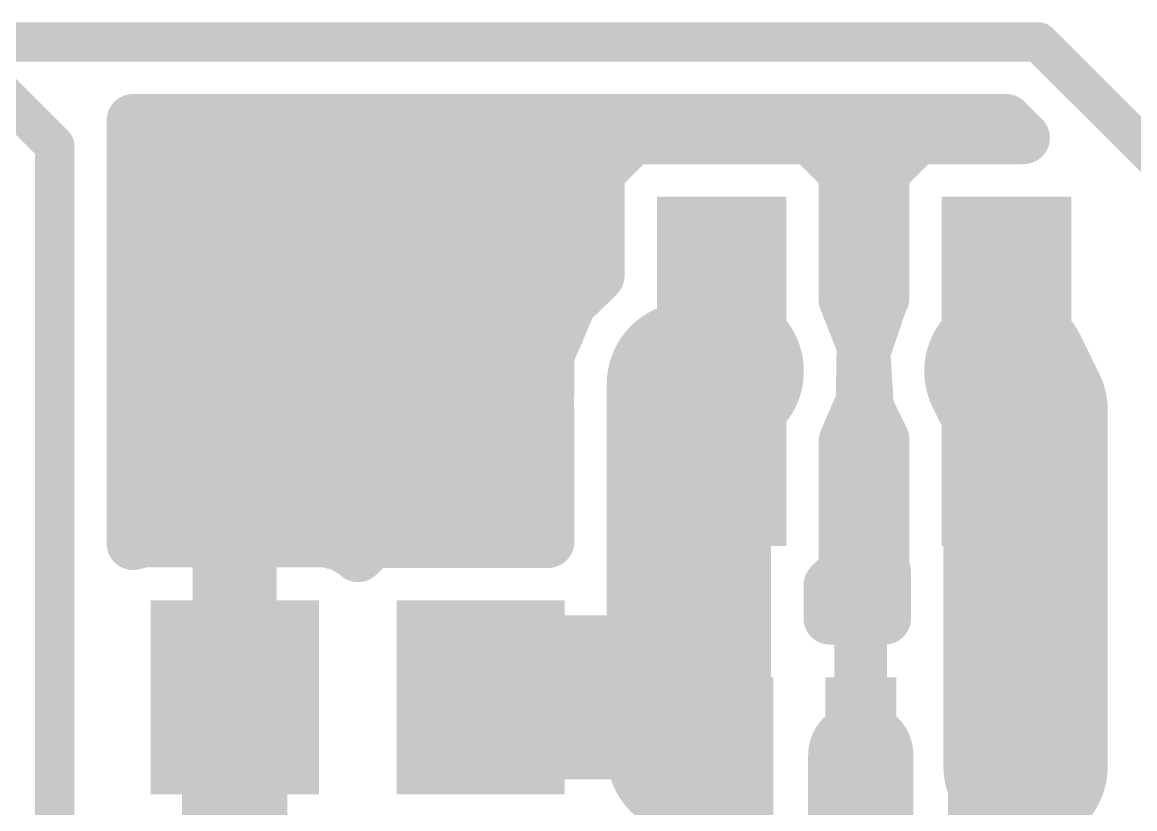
# Model space of a CAD drawing. Extents: x -40.6 to 40.6, y -25.6 to 25.6.
# Drawn here: x -9.25 to -0.66, y -18.93 to -12.85 of the extents above; entities that cross this region are included whole.
import ezdxf

# ---------------------------------------------------------------- set-up
doc = ezdxf.new("R2010")
doc.units = 0
doc.layers.add('16', color=175, linetype='CONTINUOUS')

# ---------------------------------------------------------------- blocks, each defined once
blk = doc.blocks.new('RECT')
blk.add_solid([(-0.5, -0.5), (0.5, -0.5), (-0.5, 0.5), (0.5, 0.5)])

msp = doc.modelspace()

# ---------------------------------------------------------------- linework, layer by layer
at = {"layer": '16'}
for points, const_width in [([(-1.4, -13), (-9.5, -13)], 0.3048), ([(-0.3, -14.1), (-1.4, -13)], 0.3048), ([(-9, -13.8), (-9.6, -13.2)], 0.3048), ([(-8.3944, -16.8786), (-8.3944, -13.6056)], 0.4064), ([(-8.3944, -13.6056), (-1.6508, -13.6056)], 0.4064), ([(-1.6508, -13.6056), (-1.515, -13.7414)], 0.4064), ([(-4.5351, -13.7414), (-4.8006, -14.0069)], 0.4064), ([(-3.1597, -13.7414), (-4.5351, -13.7414)], 0.4064), ([(-2.8942, -14.0069), (-3.1597, -13.7414)], 0.4064), ([(-2.3351, -13.7414), (-2.6006, -14.0069)], 0.4064), ([(-1.515, -13.7414), (-2.3351, -13.7414)], 0.4064), ([(-9, -16.1), (-9, -13.8)], 0.3048), ([(-8.3944, -13.8176), (-4.6113, -13.8176)], 0.4064), ([(-3.0835, -13.8176), (-2.4113, -13.8176)], 0.4064), ([(-4.8006, -14.0069), (-4.8006, -14.8063)], 0.4064), ([(-2.8942, -14.996), (-2.8942, -14.0069)], 0.4064), ([(-2.6006, -14.0069), (-2.6006, -14.9806)], 0.4064), ([(-8.3944, -14.224), (-4.8006, -14.224)], 0.4064), ([(-2.8942, -14.224), (-2.6006, -14.224)], 0.4064), ([(-8.3944, -14.6304), (-4.8006, -14.6304)], 0.4064), ([(-2.8942, -14.6304), (-2.6006, -14.6304)], 0.4064), ([(-4.8006, -14.8063), (-4.8633, -14.8689)], 0.4064), ([(-4.8633, -14.8689), (-5.0127, -15.0137)], 0.4064), ([(-2.6006, -14.9806), (-2.6075, -14.9884)], 0.4064), ([(-8.3944, -15.0368), (-5.0261, -15.0368)], 0.4064), ([(-5.0225, -15.0282), (-5.102, -15.2202)], 0.4064), ([(-5.0162, -15.0219), (-5.0225, -15.0282)], 0.4064), ([(-5.0127, -15.0137), (-5.0162, -15.0219)], 0.4064), ([(-2.7559, -15.3453), (-2.8942, -14.996)], 0.4064), ([(-2.8781, -15.0368), (-2.624, -15.0368)], 0.4064), ([(-2.6075, -14.9884), (-2.7472, -15.3982)], 0.4064), ([(-3.8474, -15.5446), (-4.1, -15.6446)], 1.27), ([(-1.6474, -15.5446), (-1.5, -15.8446)], 1.27), ([(-5.102, -15.2202), (-5.1847, -15.411)], 0.4064), ([(-4.1, -15.6446), (-4.1, -17.7)], 1.27), ([(-5.1847, -15.411), (-5.1848, -15.4199)], 0.4064), ([(-2.7627, -15.7782), (-2.7559, -15.3453)], 0.4064), ([(-2.7472, -15.3982), (-2.7195, -15.8302)], 0.4064), ([(-1.5, -15.8446), (-1.5, -18.6)], 1.27), ([(-8.3944, -15.4432), (-5.1882, -15.4432)], 0.4064), ([(-5.1848, -15.4199), (-5.1882, -15.4281)], 0.4064), ([(-5.1882, -15.4281), (-5.1882, -15.636)], 0.4064), ([(-2.7575, -15.4432), (-2.7443, -15.4432)], 0.4064), ([(-5.1882, -15.636), (-5.1915, -15.8439)], 0.4064), ([(-2.8942, -16.0819), (-2.7627, -15.7782)], 0.4064), ([(-2.7195, -15.8302), (-2.6006, -16.0723)], 0.4064), ([(-8.3944, -15.8496), (-5.1892, -15.8496)], 0.4064), ([(-5.1915, -15.8439), (-5.1882, -15.8522)], 0.4064), ([(-5.1882, -15.8522), (-5.1882, -16.8624)], 0.4064), ([(-2.7937, -15.8496), (-2.71, -15.8496)], 0.4064), ([(-2.8942, -17.0823), (-2.8942, -16.0819)], 0.4064), ([(-2.6006, -16.0723), (-2.6006, -17.0823)], 0.4064), ([(-9, -19.6544), (-9, -16.1)], 0.3048), ([(-8.3944, -16.256), (-5.1882, -16.256)], 0.4064), ([(-2.8942, -16.256), (-2.6006, -16.256)], 0.4064), ([(-8.3944, -16.6624), (-5.1882, -16.6624)], 0.4064), ([(-2.8942, -16.6624), (-2.6006, -16.6624)], 0.4064), ([(-8.3192, -16.8584), (-8.3944, -16.8786)], 0.4064), ([(-7.7308, -16.8584), (-8.3192, -16.8584)], 0.4064), ([(-7.7308, -17.9438), (-7.7308, -16.8584)], 0.4064), ([(-6.8988, -16.8584), (-7.4872, -16.8584)], 0.4064), ([(-7.4872, -16.8584), (-7.4872, -17.9438)], 0.4064), ([(-6.7825, -16.8896), (-6.8988, -16.8584)], 0.4064), ([(-6.5467, -16.8624), (-6.6562, -16.9719)], 0.4064), ([(-5.1882, -16.8624), (-6.5467, -16.8624)], 0.4064), ([(-6.6783, -16.9497), (-6.7825, -16.8896)], 0.4064), ([(-6.6562, -16.9719), (-6.6783, -16.9497)], 0.4064), ([(-7.7308, -17.0688), (-7.4872, -17.0688)], 0.4064), ([(-3.0118, -17.1999), (-2.8942, -17.0823)], 0.4064), ([(-2.8942, -17.0688), (-2.6006, -17.0688)], 0.4064), ([(-2.6006, -17.0823), (-2.5882, -17.0947)], 0.4064), ([(-2.5882, -17.0947), (-2.5882, -17.4546)], 0.4064), ([(-3.0118, -17.4546), (-3.0118, -17.1999)], 0.4064), ([(-4.1, -17.7), (-4.1, -18.5)], 1.27), ([(-4.1, -18.0656), (-4.1, -17.7)], 1.27), ([(-7.7308, -17.4752), (-7.4872, -17.4752)], 0.4064), ([(-2.7728, -17.4546), (-3.0118, -17.4546)], 0.4064), ([(-2.5882, -17.4546), (-2.7728, -17.4546)], 0.4064), ([(-2.7728, -17.4546), (-2.7728, -18.5118)], 0.4064), ([(-2.7728, -18.5118), (-2.7728, -17.4546)], 0.4064), ([(-2.7728, -17.4752), (-2.7728, -17.4752)], 0.4064), ([(-5.709, -18.0656), (-4.1, -18.0656)], 1.27), ([(-7.609, -18.0656), (-7.609, -19.8)], 0.8128), ([(-7.7308, -17.8816), (-7.4872, -17.8816)], 0.4064), ([(-2.7728, -17.8816), (-2.7728, -17.8816)], 0.4064), ([(-7.4872, -17.9438), (-7.7308, -17.9438)], 0.4064), ([(-7.7308, -19.2728), (-7.7308, -18.1874)], 0.4064), ([(-7.7308, -18.1874), (-7.4872, -18.1874)], 0.4064), ([(-7.4872, -18.1874), (-7.4872, -19.2728)], 0.4064), ([(-7.7308, -18.288), (-7.4872, -18.288)], 0.4064), ([(-2.7728, -18.5118), (-2.7728, -19.8)], 0.8128), ([(-2.7728, -18.288), (-2.7728, -18.288)], 0.4064), ([(-4.1, -18.5), (-4.0882, -18.5118)], 0.3048), ([(-4.0882, -18.5118), (-3.7228, -18.5118)], 0.3048), ([(-2.7728, -19.569), (-2.7728, -18.5118)], 0.4064), ([(-2.7728, -18.5118), (-2.7728, -18.5118)], 0.4064), ([(-2.7728, -18.5118), (-2.7728, -19.569)], 0.4064), ([(-2.7728, -18.5118), (-2.7728, -18.5118)], 0.4064), ([(-1.5882, -18.5118), (-1.8228, -18.5118)], 0.3048), ([(-1.5, -18.6), (-1.5882, -18.5118)], 0.3048), ([(-7.7308, -18.6944), (-7.4872, -18.6944)], 0.4064), ([(-2.7728, -18.6944), (-2.7728, -18.6944)], 0.4064), ([(-7.7308, -19.1008), (-7.4872, -19.1008)], 0.4064), ([(-2.7728, -19.1008), (-2.7728, -19.1008)], 0.4064)]:
    msp.add_lwpolyline(points, dxfattribs=dict(at, const_width=const_width))
for points, const_width in [([(-1.3461, -12.9461, 1), (-1.4539, -13.0539)], 0.1524), ([(-1.4, -13.0762, 1), (-1.4, -12.9238)], 0.1524), ([(-8.2928, -13.6056, 1), (-8.496, -13.6056)], 0.2032), ([(-8.3944, -13.504, 1), (-8.3944, -13.7072)], 0.2032), ([(-1.579, -13.5338, 1), (-1.7227, -13.6774)], 0.2032), ([(-1.6508, -13.7072, 1), (-1.6508, -13.504)], 0.2032), ([(-4.5351, -13.6398, 1), (-4.5351, -13.843)], 0.2032), ([(-4.4633, -13.8132, 1), (-4.607, -13.6696)], 0.2032), ([(-3.0878, -13.6696, 1), (-3.2315, -13.8132)], 0.2032), ([(-3.1597, -13.843, 1), (-3.1597, -13.6398)], 0.2032), ([(-2.3351, -13.6398, 1), (-2.3351, -13.843)], 0.2032), ([(-2.2633, -13.8132, 1), (-2.407, -13.6696)], 0.2032), ([(-1.5869, -13.8132, 1), (-1.4432, -13.6696)], 0.2032), ([(-1.515, -13.843, 1), (-1.515, -13.6398)], 0.2032), ([(-8.9238, -13.8, 1), (-9.0762, -13.8)], 0.1524), ([(-8.3944, -13.716, 1), (-8.3944, -13.9192)], 0.2032), ([(-4.6113, -13.9192, 1), (-4.6113, -13.716)], 0.2032), ([(-3.0835, -13.716, 1), (-3.0835, -13.9192)], 0.2032), ([(-2.4113, -13.9192, 1), (-2.4113, -13.716)], 0.2032), ([(-9.0539, -13.8539, 1), (-8.9461, -13.7461)], 0.1524), ([(-4.699, -14.0069, 1), (-4.9022, -14.0069)], 0.2032), ([(-4.8724, -13.935, 1), (-4.7288, -14.0787)], 0.2032), ([(-2.7926, -14.0069, 1), (-2.9958, -14.0069)], 0.2032), ([(-2.966, -14.0787, 1), (-2.8224, -13.935)], 0.2032), ([(-2.499, -14.0069, 1), (-2.7022, -14.0069)], 0.2032), ([(-2.6724, -13.935, 1), (-2.5288, -14.0787)], 0.2032), ([(-8.3944, -14.1224, 1), (-8.3944, -14.3256)], 0.2032), ([(-4.8006, -14.3256, 1), (-4.8006, -14.1224)], 0.2032), ([(-2.8942, -14.1224, 1), (-2.8942, -14.3256)], 0.2032), ([(-2.6006, -14.3256, 1), (-2.6006, -14.1224)], 0.2032), ([(-8.3944, -14.5288, 1), (-8.3944, -14.732)], 0.2032), ([(-4.8006, -14.732, 1), (-4.8006, -14.5288)], 0.2032), ([(-2.8942, -14.5288, 1), (-2.8942, -14.732)], 0.2032), ([(-2.6006, -14.732, 1), (-2.6006, -14.5288)], 0.2032), ([(-4.7288, -14.8781, 1), (-4.8724, -14.7344)], 0.2032), ([(-4.7926, -14.9419, 1), (-4.934, -14.796)], 0.2032), ([(-4.9351, -14.7971, 1), (-4.7914, -14.9408)], 0.2032), ([(-4.9022, -14.8063, 1), (-4.699, -14.8063)], 0.2032), ([(-2.5243, -15.0477, 1), (-2.6769, -14.9135)], 0.2032), ([(-8.3944, -14.9352, 1), (-8.3944, -15.1384)], 0.2032), ([(-5.0944, -14.9563, 1), (-4.9507, -15.1)], 0.2032), ([(-4.9287, -15.0671, 1), (-5.1164, -14.9893)], 0.2032), ([(-5.0834, -14.9408, 1), (-4.942, -15.0867)], 0.2032), ([(-4.9195, -15.0541, 1), (-5.106, -14.9734)], 0.2032), ([(-4.9444, -15.0938, 1), (-5.0881, -14.95)], 0.2032), ([(-5.0261, -15.1384, 1), (-5.0261, -14.9352)], 0.2032), ([(-2.7997, -14.9586, 1), (-2.9887, -15.0334)], 0.2032), ([(-2.8781, -14.9352, 1), (-2.8781, -15.1384)], 0.2032), ([(-2.6838, -14.9213, 1), (-2.5312, -15.0555)], 0.2032), ([(-2.5113, -15.0212, 1), (-2.7036, -14.9556)], 0.2032), ([(-2.624, -15.1384, 1), (-2.624, -14.9352)], 0.2032), ([(-5.1095, -14.9816, 1), (-4.923, -15.0622)], 0.2032), ([(-3.7305, -15.8398, 1), (-3.9643, -15.2494)], 0.635), ([(-2.9958, -14.996, 1), (-2.7926, -14.996)], 0.2032), ([(-2.7022, -14.9806, 1), (-2.499, -14.9806)], 0.2032), ([(-1.3624, -15.4046, 1), (-1.9324, -15.6846)], 0.635), ([(-5.0088, -15.2605, 1), (-5.1953, -15.1798)], 0.2032), ([(-3.7825, -15.6446, 1), (-4.4175, -15.6446)], 0.635), ([(-4.2169, -15.3494, 1), (-3.9831, -15.9398)], 0.635), ([(-5.1959, -15.1813, 1), (-5.0082, -15.259)], 0.2032), ([(-5.0831, -15.4126, 1), (-5.2862, -15.4095)], 0.2032), ([(-2.6543, -15.3469, 1), (-2.8575, -15.3437)], 0.2032), ([(-2.8504, -15.3827, 1), (-2.6615, -15.3079)], 0.2032), ([(-2.6458, -15.3917, 1), (-2.8486, -15.4047)], 0.2032), ([(-1.1825, -15.8446, 1), (-1.8175, -15.8446)], 0.635), ([(-8.3944, -15.3416, 1), (-8.3944, -15.5448)], 0.2032), ([(-5.0866, -15.4281, 1), (-5.2898, -15.4281)], 0.2032), ([(-5.282, -15.3892, 1), (-5.0943, -15.4671)], 0.2032), ([(-5.2779, -15.3707, 1), (-5.0914, -15.4514)], 0.2032), ([(-5.0909, -15.4588, 1), (-5.2786, -15.381)], 0.2032), ([(-5.1882, -15.5448, 1), (-5.1882, -15.3416)], 0.2032), ([(-2.7575, -15.3416, 1), (-2.7575, -15.5448)], 0.2032), ([(-2.8434, -15.3654, 1), (-2.6511, -15.431)], 0.2032), ([(-2.7443, -15.5448, 1), (-2.7443, -15.3416)], 0.2032), ([(-5.2864, -15.4184, 1), (-5.0832, -15.4215)], 0.2032), ([(-5.0866, -15.6376, 1), (-5.2898, -15.6344)], 0.2032), ([(-1.785, -15.9846, 1), (-1.215, -15.7046)], 0.635), ([(-5.2898, -15.636, 1), (-5.0866, -15.636)], 0.2032), ([(-2.6695, -15.8185, 1), (-2.856, -15.7378)], 0.2032), ([(-2.6283, -15.7854, 1), (-2.8107, -15.875)], 0.2032), ([(-8.3944, -15.748, 1), (-8.3944, -15.9512)], 0.2032), ([(-5.097, -15.8065, 1), (-5.2859, -15.8813)], 0.2032), ([(-5.0866, -15.8522, 1), (-5.2898, -15.8522)], 0.2032), ([(-5.2827, -15.8896, 1), (-5.0937, -15.8148)], 0.2032), ([(-5.1892, -15.9512, 1), (-5.1892, -15.748)], 0.2032), ([(-2.7937, -15.748, 1), (-2.7937, -15.9512)], 0.2032), ([(-2.8643, -15.7766, 1), (-2.6612, -15.7798)], 0.2032), ([(-2.8209, -15.8367, 1), (-2.6181, -15.8237)], 0.2032), ([(-2.71, -15.9512, 1), (-2.71, -15.748)], 0.2032), ([(-5.2931, -15.8423, 1), (-5.0899, -15.8455)], 0.2032), ([(-2.7926, -16.0819, 1), (-2.9958, -16.0819)], 0.2032), ([(-2.499, -16.0723, 1), (-2.7022, -16.0723)], 0.2032), ([(-8.9238, -16.1, 1), (-9.0762, -16.1)], 0.1524), ([(-2.9874, -16.0416, 1), (-2.801, -16.1223)], 0.2032), ([(-2.6918, -16.1171, 1), (-2.5094, -16.0275)], 0.2032), ([(-9.0762, -16.1, 1), (-8.9238, -16.1)], 0.1524), ([(-8.3944, -16.1544, 1), (-8.3944, -16.3576)], 0.2032), ([(-5.1882, -16.3576, 1), (-5.1882, -16.1544)], 0.2032), ([(-2.8942, -16.1544, 1), (-2.8942, -16.3576)], 0.2032), ([(-2.6006, -16.3576, 1), (-2.6006, -16.1544)], 0.2032), ([(-8.3944, -16.5608, 1), (-8.3944, -16.764)], 0.2032), ([(-5.1882, -16.764, 1), (-5.1882, -16.5608)], 0.2032), ([(-2.8942, -16.5608, 1), (-2.8942, -16.764)], 0.2032), ([(-2.6006, -16.764, 1), (-2.6006, -16.5608)], 0.2032), ([(-8.3192, -16.7568, 1), (-8.3192, -16.96)], 0.2032), ([(-8.2929, -16.9565, 1), (-8.3455, -16.7603)], 0.2032), ([(-7.6292, -16.8584, 1), (-7.8324, -16.8584)], 0.2032), ([(-7.7308, -16.96, 1), (-7.7308, -16.7568)], 0.2032), ([(-7.4872, -16.7568, 1), (-7.4872, -16.96)], 0.2032), ([(-7.3856, -16.8584, 1), (-7.5888, -16.8584)], 0.2032), ([(-6.8725, -16.7603, 1), (-6.9251, -16.9565)], 0.2032), ([(-6.8988, -16.96, 1), (-6.8988, -16.7568)], 0.2032), ([(-6.5467, -16.7608, 1), (-6.5467, -16.964)], 0.2032), ([(-6.4749, -16.9342, 1), (-6.6186, -16.7906)], 0.2032), ([(-5.1882, -16.964, 1), (-5.1882, -16.7608)], 0.2032), ([(-8.4207, -16.7804, 1), (-8.3681, -16.9767)], 0.2032), ([(-6.7317, -16.8016, 1), (-6.8333, -16.9775)], 0.2032), ([(-6.8088, -16.9877, 1), (-6.7562, -16.7914)], 0.2032), ([(-6.6064, -16.8779, 1), (-6.7501, -17.0216)], 0.2032), ([(-8.496, -16.8786, 1), (-8.2928, -16.8786)], 0.2032), ([(-6.728, -16.9, 1), (-6.5843, -17.0437)], 0.2032), ([(-6.7291, -17.0377, 1), (-6.6275, -16.8618)], 0.2032), ([(-6.728, -17.0437, 1), (-6.5843, -16.9)], 0.2032), ([(-5.2898, -16.8624, 1), (-5.0866, -16.8624)], 0.2032), ([(-7.7308, -16.9672, 1), (-7.7308, -17.1704)], 0.2032), ([(-7.4872, -17.1704, 1), (-7.4872, -16.9672)], 0.2032), ([(-2.8942, -16.9672, 1), (-2.8942, -17.1704)], 0.2032), ([(-2.8224, -17.1542, 1), (-2.966, -17.0105)], 0.2032), ([(-2.5288, -17.0105, 1), (-2.6724, -17.1542)], 0.2032), ([(-2.4866, -17.0947, 1), (-2.6898, -17.0947)], 0.2032), ([(-2.66, -17.1666, 1), (-2.5164, -17.0229)], 0.2032), ([(-2.6006, -17.1704, 1), (-2.6006, -16.9672)], 0.2032), ([(-2.9102, -17.1999, 1), (-3.1134, -17.1999)], 0.2032), ([(-2.9958, -17.0823, 1), (-2.7926, -17.0823)], 0.2032), ([(-2.7022, -17.0823, 1), (-2.499, -17.0823)], 0.2032), ([(-3.7825, -17.7, 1), (-4.4175, -17.7)], 0.635), ([(-3.7825, -17.7, 1), (-4.4175, -17.7)], 0.635), ([(-3.0836, -17.1281, 1), (-2.94, -17.2718)], 0.2032), ([(-7.7308, -17.3736, 1), (-7.7308, -17.5768)], 0.2032), ([(-7.4872, -17.5768, 1), (-7.4872, -17.3736)], 0.2032), ([(-3.0118, -17.353, 1), (-3.0118, -17.5562)], 0.2032), ([(-2.7728, -17.353, 1), (-2.7728, -17.5562)], 0.2032), ([(-2.6712, -17.4546, 1), (-2.8744, -17.4546)], 0.2032), ([(-2.6712, -17.4546, 1), (-2.8744, -17.4546)], 0.2032), ([(-2.7728, -17.3736, 1), (-2.7728, -17.5768)], 0.2032), ([(-2.7728, -17.5562, 1), (-2.7728, -17.353)], 0.2032), ([(-2.7728, -17.5768, 1), (-2.7728, -17.3736)], 0.2032), ([(-2.5882, -17.5562, 1), (-2.5882, -17.353)], 0.2032), ([(-3.1134, -17.4546, 1), (-2.9102, -17.4546)], 0.2032), ([(-2.6898, -17.4546, 1), (-2.4866, -17.4546)], 0.2032), ([(-5.709, -17.7481, 1), (-5.709, -18.3831)], 0.635), ([(-4.4175, -17.7, 1), (-3.7825, -17.7)], 0.635), ([(-4.1, -18.3831, 1), (-4.1, -17.7481)], 0.635), ([(-7.4058, -18.0656, 1), (-7.8122, -18.0656)], 0.4064), ([(-7.7308, -17.78, 1), (-7.7308, -17.9832)], 0.2032), ([(-7.4872, -17.9832, 1), (-7.4872, -17.78)], 0.2032), ([(-2.7728, -17.78, 1), (-2.7728, -17.9832)], 0.2032), ([(-2.7728, -17.9832, 1), (-2.7728, -17.78)], 0.2032), ([(-7.7308, -17.8422, 1), (-7.7308, -18.0454)], 0.2032), ([(-7.4872, -18.0454, 1), (-7.4872, -17.8422)], 0.2032), ([(-4.4175, -18.0656, 1), (-3.7825, -18.0656)], 0.635), ([(-7.8324, -17.9438, 1), (-7.6292, -17.9438)], 0.2032), ([(-7.5888, -17.9438, 1), (-7.3856, -17.9438)], 0.2032), ([(-7.6292, -18.1874, 1), (-7.8324, -18.1874)], 0.2032), ([(-7.7308, -18.0858, 1), (-7.7308, -18.289)], 0.2032), ([(-7.3856, -18.1874, 1), (-7.5888, -18.1874)], 0.2032), ([(-7.4872, -18.289, 1), (-7.4872, -18.0858)], 0.2032), ([(-7.7308, -18.1864, 1), (-7.7308, -18.3896)], 0.2032), ([(-7.4872, -18.3896, 1), (-7.4872, -18.1864)], 0.2032), ([(-2.5696, -18.5118, 1), (-2.976, -18.5118)], 0.4064), ([(-2.7728, -18.1864, 1), (-2.7728, -18.3896)], 0.2032), ([(-2.7728, -18.3896, 1), (-2.7728, -18.1864)], 0.2032), ([(-4.4175, -18.5, 1), (-3.7825, -18.5)], 0.635), ([(-1.8175, -18.6, 1), (-1.1825, -18.6)], 0.635), ([(-4.0461, -18.4461, 1), (-4.1539, -18.5539)], 0.1524), ([(-4.0882, -18.4356, 1), (-4.0882, -18.588)], 0.1524), ([(-4.1421, -18.5657, 1), (-4.0343, -18.4579)], 0.1524), ([(-3.7228, -18.588, 1), (-3.7228, -18.4356)], 0.1524), ([(-2.6712, -18.5118, 1), (-2.8744, -18.5118)], 0.2032), ([(-2.7728, -18.4102, 1), (-2.7728, -18.6134)], 0.2032), ([(-2.6712, -18.5118, 1), (-2.8744, -18.5118)], 0.2032), ([(-2.7728, -18.4102, 1), (-2.7728, -18.6134)], 0.2032), ([(-2.7728, -18.6134, 1), (-2.7728, -18.4102)], 0.2032), ([(-2.7728, -18.6134, 1), (-2.7728, -18.4102)], 0.2032), ([(-1.8228, -18.4356, 1), (-1.8228, -18.588)], 0.1524), ([(-1.5343, -18.4579, 1), (-1.6421, -18.5657)], 0.1524), ([(-1.5882, -18.588, 1), (-1.5882, -18.4356)], 0.1524), ([(-2.8744, -18.5118, 1), (-2.6712, -18.5118)], 0.2032), ([(-2.8744, -18.5118, 1), (-2.6712, -18.5118)], 0.2032), ([(-1.5539, -18.6539, 1), (-1.4461, -18.5461)], 0.1524), ([(-7.7308, -18.5928, 1), (-7.7308, -18.796)], 0.2032), ([(-7.4872, -18.796, 1), (-7.4872, -18.5928)], 0.2032), ([(-2.7728, -18.5928, 1), (-2.7728, -18.796)], 0.2032), ([(-2.7728, -18.796, 1), (-2.7728, -18.5928)], 0.2032), ([(-7.7308, -18.9992, 1), (-7.7308, -19.2024)], 0.2032), ([(-7.4872, -19.2024, 1), (-7.4872, -18.9992)], 0.2032), ([(-2.7728, -18.9992, 1), (-2.7728, -19.2024)], 0.2032), ([(-2.7728, -19.2024, 1), (-2.7728, -18.9992)], 0.2032)]:
    msp.add_lwpolyline(points, format="xyb", dxfattribs=dict(at, const_width=const_width))

# ---------------------------------------------------------------- block references
at = {"layer": '16', "xscale": 2.7, "rotation": 90}
for p in [(-3.8474, -15.5446), (-1.6474, -15.5446)]:
    msp.add_blockref('RECT', p, dxfattribs=at)
at = {"layer": '16'}
for p, xscale, yscale in [((-7.609, -18.0656), 1.3, 1.5), ((-5.709, -18.0656), 1.3, 1.5), ((-3.7228, -18.5118), 0.55, 1.2), ((-2.7728, -18.5118), 0.55, 1.2), ((-1.8228, -18.5118), 0.55, 1.2)]:
    msp.add_blockref('RECT', p, dxfattribs=dict(at, xscale=xscale, yscale=yscale))

doc.saveas('drawing.dxf')
